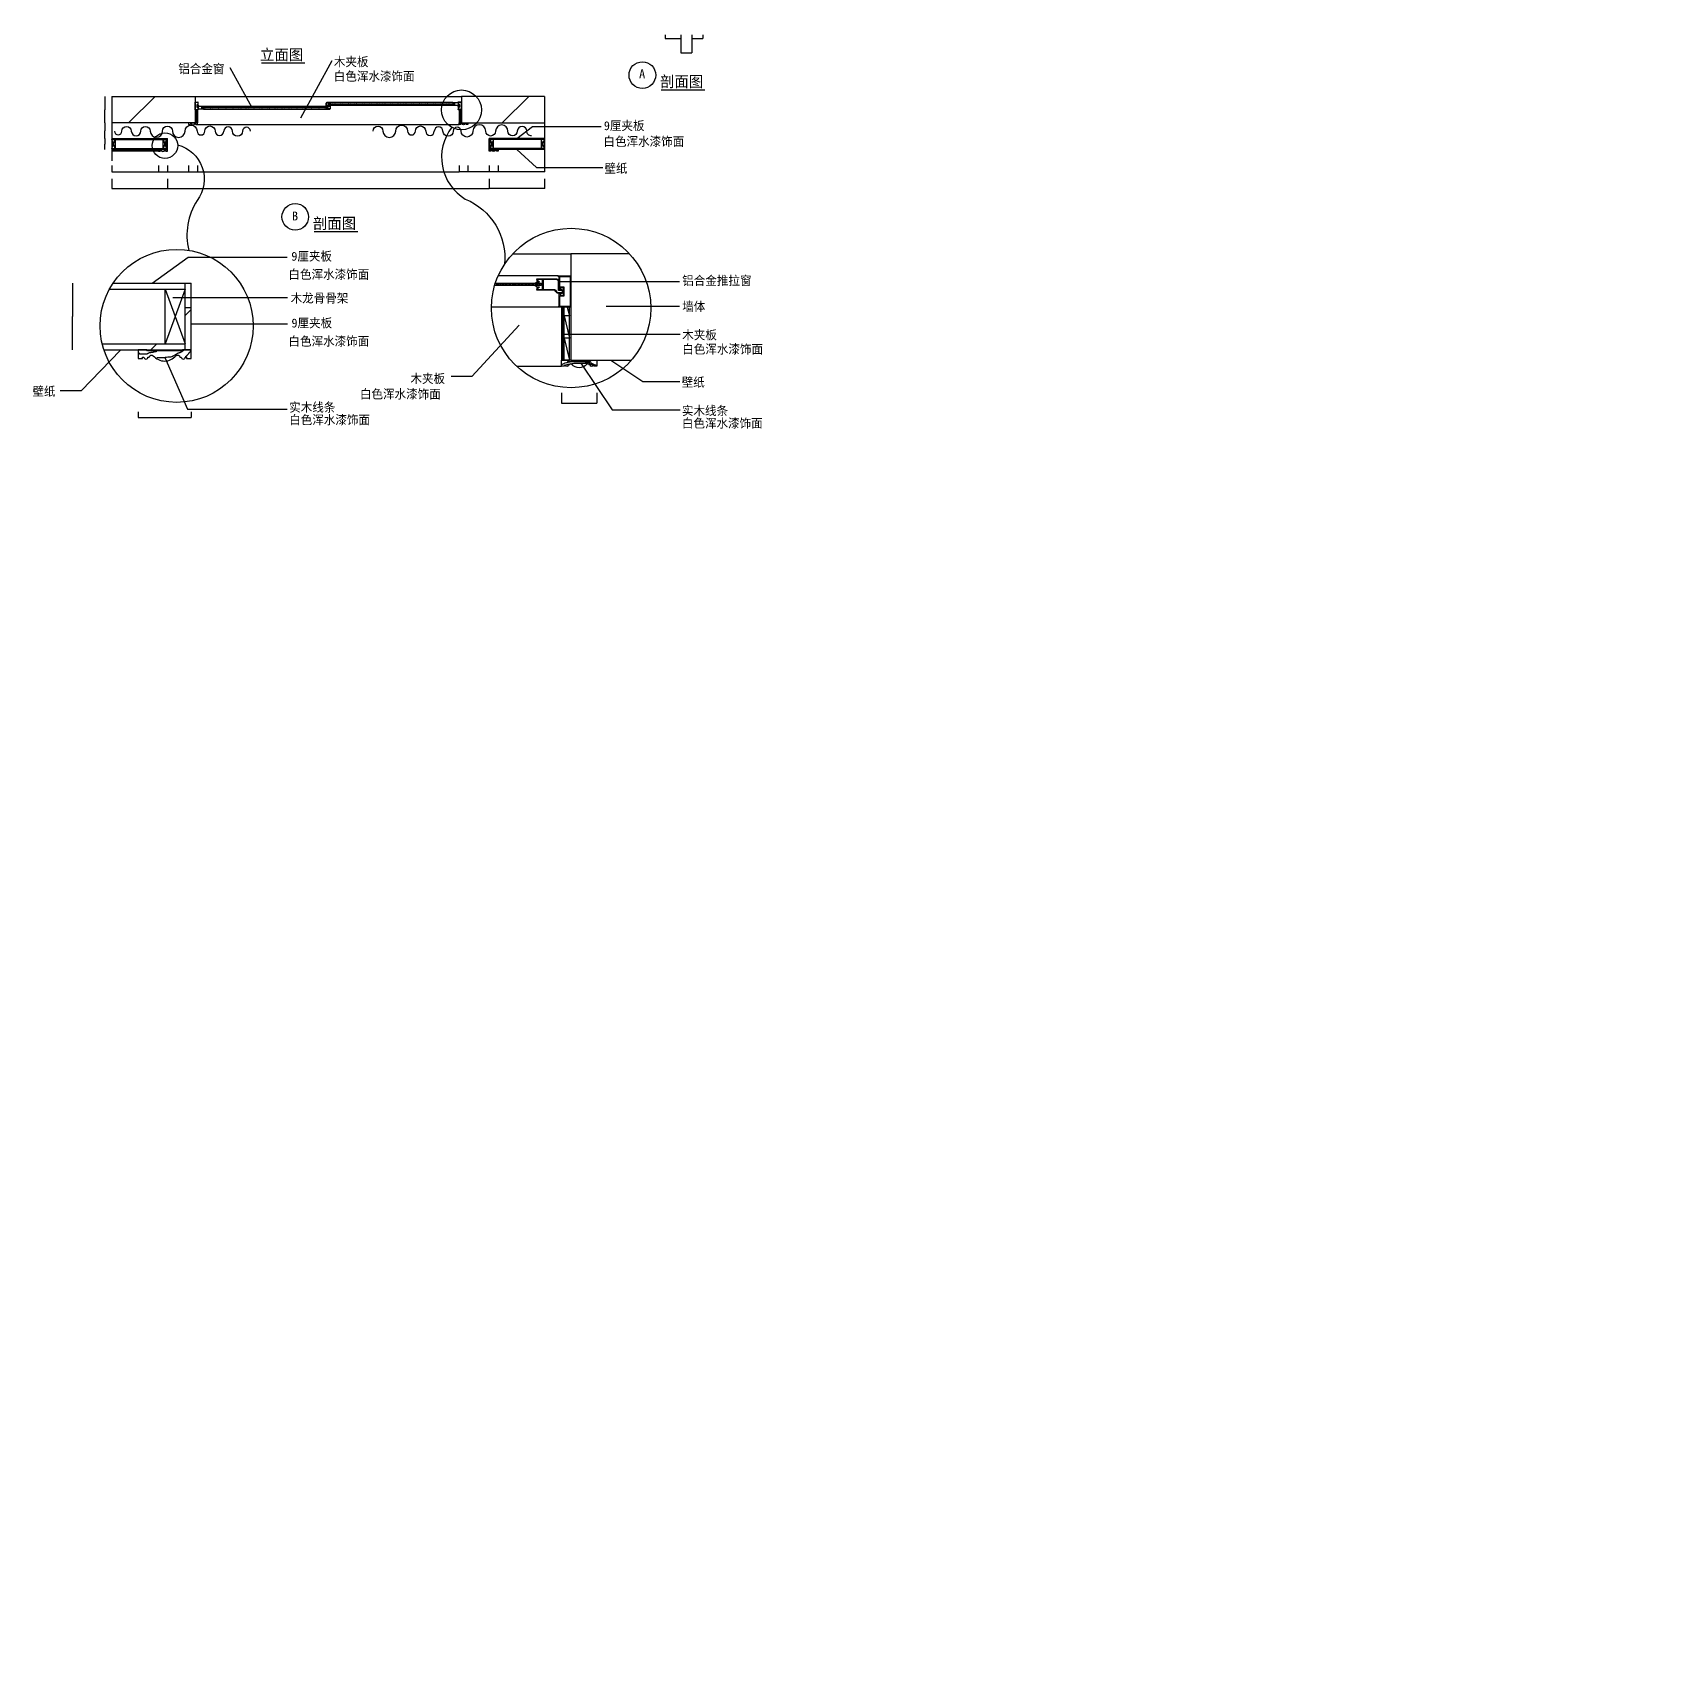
# Model space of a CAD drawing. Header units: metres. Extents: x 207 to 30221155, y -15107616 to 15108635.
# Drawn here: x 207 to 14963, y -10629 to 4129 of the extents above; entities that cross this region are included whole.
import ezdxf

# ---------------------------------------------------------------- set-up
doc = ezdxf.new("R2010")
doc.units = ezdxf.units.M
for name, color, linetype in [('2', 2, 'Continuous'), ('3', 3, 'Continuous'), ('4', 4, 'Continuous'), ('7', 7, 'Continuous'), ('BH', 3, 'Continuous'), ('DIM', 3, 'Continuous'), ('TEXT', 3, 'Continuous')]:
    doc.layers.add(name, color=color, linetype=linetype)
doc.dimstyles.get("Standard").update_dxf_attribs({"dimtxt": 2.5, "dimasz": 2.5, "dimexe": 1.25, "dimexo": 0.625, "dimtad": 1, "dimcen": 2.5, "dimazin": 3, "dimtfac": 1, "dimtmove": 0, "dimatfit": 3})

# ---------------------------------------------------------------- blocks, each defined once
blk = doc.blocks.new('BH2')
at = {"layer": 'BH'}
blk.add_lwpolyline([(0, 32), (5, 28), (0, 24), (5, 20), (0, 16), (5, 12), (0, 8), (5, 4), (0, 0)], dxfattribs=at)
blk = doc.blocks.new('BH1')
at = {"layer": 'BH'}
for p, q in [((3, 0), (3, 100)), ((15, 0), (15, 100))]:
    blk.add_line(p, q, dxfattribs=at)
blk.add_lwpolyline([(15, 100), (3, 50), (15, 50), (3, 0), (15, 0)], dxfattribs=at)
blk = doc.blocks.new('*D3')
for p, q in [((1690.64, 2931.26), (1690.64, 2875.16)), ((1690.89, 2875.16), (2867.64, 2875.16)), ((2871.64, 2875.16), (4048.39, 2875.16)), ((4048.64, 2931.26), (4048.64, 2875.16))]:
    blk.add_line(p, q)
at = {"layer": 'Defpoints'}
for p in [(1690.64, 2931.26), (1690.64, 2875.16), (4048.64, 2931.26)]:
    blk.add_point(p, dxfattribs=at)
at = {"layer": 'DIM', "insert": (2869.64, 2875.16), "char_height": 1, "attachment_point": 5}
blk.add_mtext('2358', dxfattribs=at)
blk = doc.blocks.new('*D4')
for p, q in [((1419.64, 2813.41), (1419.64, 2724.17)), ((4319.64, 2811.66), (4319.64, 2724.17)), ((1419.89, 2724.17), (2867.64, 2724.17)), ((2871.64, 2724.17), (4319.39, 2724.17))]:
    blk.add_line(p, q)
at = {"layer": 'Defpoints'}
for p in [(1419.64, 2813.41), (4319.64, 2811.66), (1419.64, 2724.17)]:
    blk.add_point(p, dxfattribs=at)
at = {"layer": 'DIM', "insert": (2869.64, 2724.17), "char_height": 1, "attachment_point": 5}
blk.add_mtext('2900', dxfattribs=at)
blk = doc.blocks.new('*D8')
for p, q in [((1419.64, 2931.26), (1419.64, 2875.16)), ((1419.89, 2875.16), (1513.64, 2875.16)), ((1516.64, 2875.16), (1610.39, 2875.16)), ((1610.64, 2931.26), (1610.64, 2875.16))]:
    blk.add_line(p, q)
at = {"layer": 'Defpoints'}
for p in [(1419.64, 2931.26), (1419.64, 2875.16), (1610.64, 2931.26)]:
    blk.add_point(p, dxfattribs=at)
at = {"layer": 'DIM', "insert": (1515.14, 2875.16), "char_height": 1, "attachment_point": 5}
blk.add_mtext('191', dxfattribs=at)
blk = doc.blocks.new('*D9')
for p, q in [((1155.04, 711.86), (1155.04, 661.33)), ((1155.29, 661.33), (1394.04, 661.33)), ((1396.04, 661.33), (1634.79, 661.33)), ((1635.04, 711.86), (1635.04, 661.33))]:
    blk.add_line(p, q)
at = {"layer": 'Defpoints'}
for p in [(1155.04, 711.86), (1155.04, 661.33), (1635.04, 711.86)]:
    blk.add_point(p, dxfattribs=at)
at = {"layer": 'DIM', "insert": (1395.04, 661.33), "char_height": 1, "attachment_point": 5}
blk.add_mtext('80', dxfattribs=at)
blk = doc.blocks.new('*D10')
for p, q in [((856.42, 3315.44), (856.42, 3245.44)), ((856.17, 3245.44), (855.92, 3245.44)), ((856.42, 3175.44), (856.42, 3245.44)), ((856.42, 3245.44), (856.42, 3245.44)), ((856.67, 3245.44), (856.92, 3245.44))]:
    blk.add_line(p, q)
at = {"layer": 'Defpoints'}
for p in [(856.42, 3315.44), (856.42, 3245.44), (856.42, 3175.44)]:
    blk.add_point(p, dxfattribs=at)
at = {"layer": 'DIM', "insert": (856.42, 3246.565), "char_height": 1, "attachment_point": 5}
blk.add_mtext('140', dxfattribs=at)
blk = doc.blocks.new('*D11')
for p, q in [((856.17, 3125.44), (855.92, 3125.44)), ((856.42, 3175.44), (856.42, 3125.44)), ((856.42, 3075.44), (856.42, 3125.44)), ((856.42, 3125.44), (856.42, 3125.44)), ((856.67, 3125.44), (856.92, 3125.44))]:
    blk.add_line(p, q)
at = {"layer": 'Defpoints'}
for p in [(856.42, 3175.44), (856.42, 3125.44), (856.42, 3075.44)]:
    blk.add_point(p, dxfattribs=at)
at = {"layer": 'DIM', "insert": (856.42, 3126.565), "char_height": 1, "attachment_point": 5}
blk.add_mtext('100', dxfattribs=at)
blk = doc.blocks.new('*D12')
for p, q in [((856.42, 3555.44), (856.42, 3435.44)), ((856.17, 3435.44), (855.92, 3435.44)), ((856.42, 3315.44), (856.42, 3435.44)), ((856.42, 3435.44), (856.42, 3435.44)), ((856.67, 3435.44), (856.92, 3435.44))]:
    blk.add_line(p, q)
at = {"layer": 'Defpoints'}
for p in [(856.42, 3555.44), (856.42, 3435.44), (856.42, 3315.44)]:
    blk.add_point(p, dxfattribs=at)
at = {"layer": 'DIM', "insert": (856.42, 3436.565), "char_height": 1, "attachment_point": 5}
blk.add_mtext('240', dxfattribs=at)
blk = doc.blocks.new('*D13')
for p, q in [((565.69, 1872.08), (565.69, 1572.08)), ((565.44, 1572.08), (565.19, 1572.08)), ((565.69, 1272.08), (565.69, 1572.08)), ((565.69, 1572.08), (565.69, 1572.08)), ((565.94, 1572.08), (566.19, 1572.08))]:
    blk.add_line(p, q)
at = {"layer": 'Defpoints'}
for p in [(565.69, 1872.08), (565.69, 1572.08), (565.69, 1272.08)]:
    blk.add_point(p, dxfattribs=at)
at = {"layer": 'DIM', "insert": (565.69, 1573.205), "char_height": 1, "attachment_point": 5}
blk.add_mtext('100', dxfattribs=at)
blk = doc.blocks.new('*D14')
for p, q in [((919.64, 2813.41), (919.64, 2724.17)), ((1419.64, 2813.41), (1419.64, 2724.17)), ((919.89, 2724.17), (1168.14, 2724.17)), ((1171.14, 2724.17), (1419.39, 2724.17))]:
    blk.add_line(p, q)
at = {"layer": 'Defpoints'}
for p in [(919.64, 2813.41), (1419.64, 2813.41), (919.64, 2724.17)]:
    blk.add_point(p, dxfattribs=at)
at = {"layer": 'DIM', "insert": (1169.64, 2724.17), "char_height": 1, "attachment_point": 5}
blk.add_mtext('500', dxfattribs=at)
blk = doc.blocks.new('*D15')
for p, q in [((919.64, 2931.26), (919.64, 2875.16)), ((919.89, 2875.16), (1128.14, 2875.16)), ((1131.14, 2875.16), (1339.39, 2875.16)), ((1339.64, 2931.26), (1339.64, 2875.16))]:
    blk.add_line(p, q)
at = {"layer": 'Defpoints'}
for p in [(919.64, 2931.26), (919.64, 2875.16), (1339.64, 2931.26)]:
    blk.add_point(p, dxfattribs=at)
at = {"layer": 'DIM', "insert": (1129.64, 2875.16), "char_height": 1, "attachment_point": 5}
blk.add_mtext('420', dxfattribs=at)
blk = doc.blocks.new('*D16')
for p, q in [((1339.64, 2931.26), (1339.64, 2875.16)), ((1339.89, 2875.16), (1378.64, 2875.16)), ((1380.64, 2875.16), (1419.39, 2875.16)), ((1419.64, 2931.26), (1419.64, 2875.16))]:
    blk.add_line(p, q)
at = {"layer": 'Defpoints'}
for p in [(1339.64, 2931.26), (1339.64, 2875.16), (1419.64, 2931.26)]:
    blk.add_point(p, dxfattribs=at)
at = {"layer": 'DIM', "insert": (1379.64, 2875.16), "char_height": 1, "attachment_point": 5}
blk.add_mtext('80', dxfattribs=at)
blk = doc.blocks.new('*D22')
for p, q in [((1610.64, 2931.26), (1610.64, 2875.16)), ((1610.89, 2875.16), (1649.64, 2875.16)), ((1651.64, 2875.16), (1690.39, 2875.16)), ((1690.64, 2931.26), (1690.64, 2875.16))]:
    blk.add_line(p, q)
at = {"layer": 'Defpoints'}
for p in [(1610.64, 2931.26), (1610.64, 2875.16), (1690.64, 2931.26)]:
    blk.add_point(p, dxfattribs=at)
at = {"layer": 'DIM', "insert": (1650.64, 2875.16), "char_height": 1, "attachment_point": 5}
blk.add_mtext('80', dxfattribs=at)
blk = doc.blocks.new('*D23')
for p, q in [((5905.65, 4110.97), (5905.65, 4076.27)), ((5905.9, 4076.27), (5974.15, 4076.27)), ((5977.15, 4076.27), (6045.4, 4076.27)), ((6045.65, 4110.97), (6045.65, 4076.27))]:
    blk.add_line(p, q)
at = {"layer": 'Defpoints'}
for p in [(5905.65, 4110.97), (5905.65, 4076.27), (6045.65, 4110.97)]:
    blk.add_point(p, dxfattribs=at)
at = {"layer": 'DIM', "insert": (5975.65, 4076.27), "char_height": 1, "attachment_point": 5}
blk.add_mtext('140', dxfattribs=at)
blk = doc.blocks.new('*D24')
for p, q in [((4319.64, 2813.41), (4319.64, 2724.17)), ((4819.64, 2813.41), (4819.64, 2724.17)), ((4568.14, 2724.17), (4319.39, 2724.17)), ((4819.89, 2724.17), (4571.14, 2724.17))]:
    blk.add_line(p, q)
at = {"layer": 'Defpoints'}
for p in [(4319.64, 2813.41), (4819.64, 2813.41), (4819.64, 2724.17)]:
    blk.add_point(p, dxfattribs=at)
at = {"layer": 'DIM', "insert": (4569.64, 2724.17), "char_height": 1, "attachment_point": 5}
blk.add_mtext('500', dxfattribs=at)
blk = doc.blocks.new('*D25')
for p, q in [((4608.14, 2875.16), (4399.39, 2875.16)), ((4399.64, 2931.26), (4399.64, 2875.16)), ((4819.89, 2875.16), (4611.14, 2875.16)), ((4819.64, 2931.26), (4819.64, 2875.16))]:
    blk.add_line(p, q)
at = {"layer": 'Defpoints'}
for p in [(4399.64, 2931.26), (4819.64, 2931.26), (4819.64, 2875.16)]:
    blk.add_point(p, dxfattribs=at)
at = {"layer": 'DIM', "insert": (4609.64, 2875.16), "char_height": 1, "attachment_point": 5}
blk.add_mtext('420', dxfattribs=at)
blk = doc.blocks.new('*D26')
for p, q in [((4087.64, 2875.16), (4048.39, 2875.16)), ((4048.64, 2931.26), (4048.64, 2875.16)), ((4128.89, 2875.16), (4089.64, 2875.16)), ((4128.64, 2931.26), (4128.64, 2875.16))]:
    blk.add_line(p, q)
at = {"layer": 'Defpoints'}
for p in [(4048.64, 2931.26), (4128.64, 2931.26), (4128.64, 2875.16)]:
    blk.add_point(p, dxfattribs=at)
at = {"layer": 'DIM', "insert": (4088.64, 2875.16), "char_height": 1, "attachment_point": 5}
blk.add_mtext('80', dxfattribs=at)
blk = doc.blocks.new('*D27')
for p, q in [((4222.64, 2875.16), (4128.39, 2875.16)), ((4128.64, 2931.26), (4128.64, 2875.16)), ((4319.89, 2875.16), (4225.64, 2875.16)), ((4319.64, 2931.26), (4319.64, 2875.16))]:
    blk.add_line(p, q)
at = {"layer": 'Defpoints'}
for p in [(4128.64, 2931.26), (4319.64, 2931.26), (4319.64, 2875.16)]:
    blk.add_point(p, dxfattribs=at)
at = {"layer": 'DIM', "insert": (4224.14, 2875.16), "char_height": 1, "attachment_point": 5}
blk.add_mtext('191', dxfattribs=at)
blk = doc.blocks.new('*D28')
for p, q in [((4358.64, 2875.16), (4319.39, 2875.16)), ((4319.64, 2931.26), (4319.64, 2875.16)), ((4399.89, 2875.16), (4360.64, 2875.16)), ((4399.64, 2931.26), (4399.64, 2875.16))]:
    blk.add_line(p, q)
at = {"layer": 'Defpoints'}
for p in [(4319.64, 2931.26), (4399.64, 2931.26), (4399.64, 2875.16)]:
    blk.add_point(p, dxfattribs=at)
at = {"layer": 'DIM', "insert": (4359.64, 2875.16), "char_height": 1, "attachment_point": 5}
blk.add_mtext('80', dxfattribs=at)
blk = doc.blocks.new('*D31')
for p, q in [((4970.77, 884.23), (4970.77, 791.5)), ((4971.02, 791.5), (5129.77, 791.5)), ((5131.77, 791.5), (5290.52, 791.5)), ((5290.77, 884.23), (5290.77, 791.5))]:
    blk.add_line(p, q)
at = {"layer": 'Defpoints'}
for p in [(4970.77, 884.23), (4970.77, 791.5), (5290.77, 884.23)]:
    blk.add_point(p, dxfattribs=at)
at = {"layer": 'DIM', "insert": (5130.77, 791.5), "char_height": 1, "attachment_point": 5}
blk.add_mtext('80', dxfattribs=at)
blk = doc.blocks.new('*D37')
for p, q in [((6145.65, 4110.97), (6145.65, 4076.27)), ((6145.9, 4076.27), (6194.15, 4076.27)), ((6197.15, 4076.27), (6245.4, 4076.27)), ((6245.65, 4110.97), (6245.65, 4076.27))]:
    blk.add_line(p, q)
at = {"layer": 'Defpoints'}
for p in [(6145.65, 4110.97), (6145.65, 4076.27), (6245.65, 4110.97)]:
    blk.add_point(p, dxfattribs=at)
at = {"layer": 'DIM', "insert": (6195.65, 4076.27), "char_height": 1, "attachment_point": 5}
blk.add_mtext('100', dxfattribs=at)
blk = doc.blocks.new('*D38')
for p, q in [((6045.65, 4110.97), (6045.65, 3948.47)), ((6145.65, 4110.97), (6145.65, 3948.47)), ((6045.9, 3948.47), (6094.15, 3948.47)), ((6097.15, 3948.47), (6145.4, 3948.47))]:
    blk.add_line(p, q)
at = {"layer": 'Defpoints'}
for p in [(6045.65, 4110.97), (6145.65, 4110.97), (6045.65, 3948.47)]:
    blk.add_point(p, dxfattribs=at)
at = {"layer": 'DIM', "insert": (6095.65, 3948.47), "char_height": 1, "attachment_point": 5}
blk.add_mtext('100', dxfattribs=at)

msp = doc.modelspace()

# ---------------------------------------------------------------- hatches: boundary and pattern name
at = {"layer": 'BH'}
h = msp.add_hatch(dxfattribs=at)
h.set_pattern_fill('DOLMIT', scale=65)
h.paths.add_polyline_path([(832.48, 1326.08, 0.02), (847.8, 1272.08), (1581.04, 1272.08), (1581.04, 1326.08)])
h.paths.add_polyline_path([(930.96, 1872.08, 0.02), (898.1, 1818.08), (1581.04, 1818.08), (1581.04, 1872.08)])
h = msp.add_hatch(dxfattribs=at)
h.set_pattern_fill('DOLMIT', scale=65)
h.paths.add_polyline_path([(1581.04, 1272.08), (1635.04, 1272.08), (1635.04, 1872.08), (1581.04, 1872.08)])
at = {"layer": 'DIM'}
h = msp.add_hatch(dxfattribs=at)
h.set_pattern_fill('ANSI31', scale=250)
h.paths.add_polyline_path([(1669.64, 3315.44), (1669.64, 3555.44), (919.64, 3555.44), (919.64, 3315.44)])
h = msp.add_hatch(dxfattribs=at)
h.set_pattern_fill('ANSI31', scale=250)
h.paths.add_polyline_path([(4819.64, 3315.44), (4819.64, 3555.44), (4069.64, 3555.44), (4069.64, 3315.44)])
h = msp.add_hatch(dxfattribs=at)
h.set_pattern_fill('ANSI31', scale=500)
h.paths.add_polyline_path([(5054.77, 1176.46), (5599.75, 1176.46, 0.18), (5776.06, 1647.81, 0.19), (5584.22, 2136.46), (5054.77, 2136.46)])

# ---------------------------------------------------------------- linework, layer by layer
at = {"layer": '2'}
for p, q in [((919.64, 3555.44), (1669.64, 3555.44)), ((919.64, 3555.44), (919.64, 2975.44)), ((1669.64, 3555.44), (1669.64, 3315.44)), ((4819.64, 3555.44), (4069.64, 3555.44)), ((4069.64, 3555.44), (4069.64, 3315.44)), ((4819.64, 3555.44), (4819.64, 2875.44)), ((1669.64, 3315.44), (919.64, 3315.44)), ((4069.64, 3315.44), (4819.64, 3315.44)), ((5584.22, 2136.46), (5054.77, 2136.46)), ((5054.77, 2136.46), (5054.77, 1176.46)), ((5054.77, 1176.46), (5599.75, 1176.46))]:
    msp.add_line(p, q, dxfattribs=at)
at = {"layer": '3'}
for p, q in [((1744.96, 3458.55), (1749.96, 3455.78)), ((1749.96, 3450.78), (1744.96, 3447.55)), ((2850.26, 3458.55), (2845.26, 3455.78)), ((2845.26, 3450.78), (2850.26, 3447.55)), ((2888.14, 3491.88), (2893.14, 3489.11)), ((2893.14, 3484.11), (2888.14, 3480.88)), ((3994.33, 3491.88), (3989.33, 3489.11)), ((3989.33, 3484.11), (3994.33, 3480.88)), ((919.64, 3084.44), (949.64, 3166.44)), ((949.64, 3084.44), (919.64, 3166.44)), ((1380.64, 3166.44), (1410.64, 3084.44)), ((1410.64, 3166.44), (1380.64, 3084.44)), ((4328.64, 3166.44), (4358.64, 3084.44)), ((4358.64, 3166.44), (4328.64, 3084.44)), ((4819.64, 3084.44), (4789.64, 3166.44)), ((4789.64, 3084.44), (4819.64, 3166.44)), ((1401.04, 1818.08), (1581.04, 1326.08)), ((1581.04, 1818.08), (1401.04, 1326.08)), ((4753.49, 1882.2), (4733.49, 1871.14)), ((4733.49, 1851.14), (4753.49, 1838.2))]:
    msp.add_line(p, q, dxfattribs=at)
for points in [[(1694.24, 3458.99), (1694.24, 3435.39), (1671.04, 3435.39), (1671.04, 3502.59), (1694.24, 3502.59), (1694.24, 3478.99), (1684.24, 3478.99), (1684.24, 3458.99)], [(4002.8, 3489.11), (4002.8, 3484.11), (2879.67, 3484.11), (2879.67, 3489.11)], [(4045.04, 3480.44), (4045.04, 3504.04), (4068.24, 3504.04), (4068.24, 3436.84), (4045.04, 3436.84), (4045.04, 3460.44), (4055.04, 3460.44), (4055.04, 3480.44)], [(4956.37, 1836.46), (4956.37, 1930.86), (5049.17, 1930.86), (5049.17, 1662.06), (4956.37, 1662.06), (4956.37, 1756.46), (4996.37, 1756.46), (4996.37, 1836.46)]]:
    msp.add_lwpolyline(points, close=True, dxfattribs=at)
for points in [[(1688.36, 3471.15), (1688.36, 3466.95), (1697.36, 3466.95), (1697.36, 3446.35, 0.41), (1701.76, 3441.95), (1731.56, 3441.95), (1731.56, 3464.15), (1707.88, 3464.15, -0.27), (1702.63, 3467.25), (1701.79, 3468.77, 0.27), (1697.76, 3471.15)], [(2851.54, 3471.58), (2851.54, 3493.08, -0.41), (2855.94, 3497.48), (2874.74, 3497.48), (2874.74, 3475.28), (2863.54, 3475.28), (2863.54, 3471.58)], [(2886.86, 3467.85), (2886.86, 3446.35, -0.41), (2882.46, 3441.95), (2863.66, 3441.95), (2863.66, 3464.15), (2874.86, 3464.15), (2874.86, 3467.85)], [(4050.93, 3468.28), (4050.93, 3472.48), (4041.93, 3472.48), (4041.93, 3493.08, 0.41), (4037.53, 3497.48), (4007.73, 3497.48), (4007.73, 3475.28), (4031.41, 3475.28, -0.27), (4036.66, 3472.18), (4037.5, 3470.66, 0.27), (4041.53, 3468.28)], [(4979.89, 1787.8), (4979.89, 1804.6), (4943.89, 1804.6), (4943.89, 1887, 0.41), (4926.29, 1904.6), (4807.09, 1904.6), (4807.09, 1815.8), (4901.82, 1815.8, -0.27), (4922.83, 1803.41), (4926.2, 1797.3, 0.27), (4942.31, 1787.8)]]:
    msp.add_lwpolyline(points, format="xyb", close=True, dxfattribs=at)
for points in [[(2591.64, 3450.78), (1736.49, 3450.78), (1736.49, 3455.78), (2591.64, 3455.78)], [(2591.64, 3455.78), (2858.73, 3455.78), (2858.73, 3450.78), (2591.64, 3450.78)]]:
    msp.add_lwpolyline(points, dxfattribs=at)
for points in [[(943.1, 3242.37, 1), (1009.73, 3242.37, -1), (1094.86, 3242.37, 1), (1179.99, 3242.37, -1), (1265.13, 3242.37, 1), (1376.17, 3242.37, -1), (1465, 3242.37, 1), (1579.75, 3242.37, -1), (1687.09, 3242.37, 1), (1757.41, 3242.37, -1), (1849.95, 3242.37, 1), (1927.68, 3242.37, 1)], [(2168.27, 3242.37, 1), (2097.95, 3242.37, -1), (2005.41, 3242.37, 1), (1927.68, 3242.37)], [(3273.9, 3242.37, -1), (3362.74, 3242.37, 1), (3477.48, 3242.37, -1), (3584.82, 3242.37, 1), (3655.15, 3242.37, -1), (3747.68, 3242.37, 1), (3825.41, 3242.37)], [(4702.43, 3199.84, -0.43), (4658.23, 3242.37, 1), (4573.1, 3242.37, -1), (4487.97, 3242.37, 1), (4376.92, 3242.37, -1), (4288.09, 3242.37, 1), (4173.35, 3242.37, -1), (4066.01, 3242.37, 1), (3995.68, 3242.37, -1), (3903.14, 3242.37, 1), (3825.41, 3242.37)]]:
    msp.add_lwpolyline(points, format="xyb", dxfattribs=at)
at = {"layer": '4'}
for p, q in [((1669.64, 3555.44), (4069.64, 3555.44)), ((1690.64, 3433.99), (1690.64, 3315.44)), ((4048.64, 3435.44), (4048.64, 3315.44)), ((1690.64, 3302.27), (4048.64, 3302.27)), ((919.64, 3175.44), (1419.64, 3175.44)), ((1419.64, 3075.44), (1419.64, 3175.44)), ((4819.64, 3175.44), (4319.64, 3175.44)), ((4319.64, 3075.44), (4319.64, 3175.44)), ((919.64, 3075.44), (1419.64, 3075.44)), ((4819.64, 3075.44), (4319.64, 3075.44)), ((4531.43, 2136.46), (5054.77, 2136.46)), ((930.96, 1872.08), (1635.04, 1872.08)), ((1635.04, 1272.08), (1635.04, 1872.08)), ((4970.77, 1656.46), (4970.77, 1176.46)), ((847.8, 1272.08), (1635.04, 1272.08)), ((4566.66, 1123.78), (4970.77, 1123.78))]:
    msp.add_line(p, q, dxfattribs=at)
for points in [[(1683.64, 3302.27), (1690.64, 3302.27), (1690.64, 3315.44), (1677.4, 3315.44), (1676.32, 3313.8), (1624.97, 3313.8), (1623.89, 3315.44), (1610.64, 3315.44), (1610.64, 3302.27), (1617.64, 3302.27), (1617.64, 3304.38), (1619.64, 3304.38, 0.98), (1625.64, 3304.38), (1627.64, 3304.38, -0.58), (1633.64, 3306.43, 0.47), (1667.64, 3306.43, -0.58), (1673.64, 3304.38), (1675.65, 3304.38, 0.98), (1681.64, 3304.38), (1683.64, 3304.38)], [(4055.64, 3302.27), (4048.64, 3302.27), (4048.64, 3315.44), (4061.89, 3315.44), (4062.97, 3313.8), (4114.32, 3313.8), (4115.4, 3315.44), (4128.64, 3315.44), (4128.64, 3302.27), (4121.64, 3302.27), (4121.64, 3304.38), (4119.64, 3304.38, -0.98), (4113.65, 3304.38), (4111.64, 3304.38, 0.58), (4105.64, 3306.43, -0.47), (4071.64, 3306.43, 0.58), (4065.64, 3304.38), (4063.64, 3304.38, -0.98), (4057.64, 3304.38), (4055.64, 3304.38)], [(1412.64, 3062.27), (1419.64, 3062.27), (1419.64, 3075.44), (1406.4, 3075.44), (1405.32, 3073.8), (1353.97, 3073.8), (1352.89, 3075.44), (1339.64, 3075.44), (1339.64, 3062.27), (1346.64, 3062.27), (1346.64, 3064.38), (1348.64, 3064.38, 0.98), (1354.64, 3064.38), (1356.64, 3064.38, -0.58), (1362.64, 3066.43, 0.47), (1396.64, 3066.43, -0.58), (1402.64, 3064.38), (1404.65, 3064.38, 0.98), (1410.64, 3064.38), (1412.64, 3064.38)], [(4326.64, 3062.27), (4319.64, 3062.27), (4319.64, 3075.44), (4332.89, 3075.44), (4333.97, 3073.8), (4385.32, 3073.8), (4386.4, 3075.44), (4399.64, 3075.44), (4399.64, 3062.27), (4392.64, 3062.27), (4392.64, 3064.38), (4390.64, 3064.38, -0.98), (4384.65, 3064.38), (4382.64, 3064.38, 0.58), (4376.64, 3066.43, -0.47), (4342.64, 3066.43, 0.58), (4336.64, 3064.38), (4334.64, 3064.38, -0.98), (4328.64, 3064.38), (4326.64, 3064.38)], [(1593.04, 1193.07), (1635.04, 1193.07), (1635.04, 1272.08), (1555.58, 1272.08), (1549.07, 1262.2), (1241, 1262.2), (1234.49, 1272.08), (1155.04, 1272.08), (1155.04, 1193.07), (1197.04, 1193.07), (1197.04, 1205.7), (1209.04, 1205.7, 0.98), (1245.02, 1205.7), (1257.04, 1205.7, -0.58), (1293.04, 1218.01, 0.47), (1497.04, 1218.01, -0.58), (1533.04, 1205.7), (1545.05, 1205.7, 0.98), (1581.04, 1205.7), (1593.04, 1205.7)], [(4998.77, 1123.78), (4970.77, 1123.78), (4970.77, 1176.46), (5023.74, 1176.46), (5028.07, 1169.87), (5233.46, 1169.87), (5237.8, 1176.46), (5290.77, 1176.46), (5290.77, 1123.78), (5262.77, 1123.78), (5262.77, 1132.2), (5254.77, 1132.2, -0.98), (5230.77, 1132.2), (5222.77, 1132.2, 0.58), (5198.77, 1140.41, -0.47), (5062.77, 1140.41, 0.58), (5038.77, 1132.2), (5030.76, 1132.2, -0.98), (5006.77, 1132.2), (4998.77, 1132.2)]]:
    msp.add_lwpolyline(points, format="xyb", close=True, dxfattribs=at)
at = {"layer": '7'}
for p, q in [((1687.64, 3433.99), (1687.64, 3315.44)), ((1745.96, 3465.55), (2849.26, 3465.55)), ((1745.96, 3440.55), (2849.26, 3440.55)), ((3993.33, 3498.88), (2889.14, 3498.88)), ((3993.33, 3473.88), (2889.14, 3473.88)), ((4051.64, 3435.44), (4051.64, 3315.44)), ((919.64, 3166.44), (1410.64, 3166.44)), ((949.64, 3166.44), (949.64, 3084.44)), ((1380.64, 3084.44), (1380.64, 3166.44)), ((1410.64, 3075.44), (1410.64, 3175.44)), ((4328.64, 3075.44), (4328.64, 3175.44)), ((4819.64, 3166.44), (4328.64, 3166.44)), ((4358.64, 3084.44), (4358.64, 3166.44)), ((4789.64, 3166.44), (4789.64, 3084.44)), ((919.64, 3084.44), (1410.64, 3084.44)), ((1339.64, 3062.27), (919.64, 3062.27)), ((4819.64, 3084.44), (4328.64, 3084.44)), ((4942.77, 1936.46), (4400.14, 1936.46)), ((898.1, 1818.08), (1581.04, 1818.08)), ((1401.04, 1326.08), (1401.04, 1818.08)), ((1581.04, 1272.08), (1581.04, 1872.08)), ((4942.77, 1656.46), (4339.64, 1656.46)), ((4982.77, 1656.46), (4982.77, 1176.46)), ((832.48, 1326.08), (1581.04, 1326.08))]:
    msp.add_line(p, q, dxfattribs=at)
for points in [[(1685.64, 3460.39), (1692.84, 3460.39), (1692.84, 3463.49), (1691.54, 3463.49), (1691.54, 3464.89), (1694.24, 3464.89), (1694.24, 3463.49), (1695.64, 3463.49), (1695.64, 3435.39), (1697.64, 3435.39), (1697.64, 3433.99), (1669.64, 3433.99), (1669.64, 3503.99), (1697.64, 3503.99), (1697.64, 3502.59), (1695.64, 3502.59), (1695.64, 3474.49), (1694.24, 3474.49), (1694.24, 3473.09), (1691.54, 3473.09), (1691.54, 3474.49), (1692.84, 3474.49), (1692.84, 3477.59), (1685.64, 3477.59), (1685.64, 3474.49), (1686.94, 3474.49), (1686.94, 3473.09), (1685.64, 3473.09), (1685.64, 3464.89), (1686.94, 3464.89), (1686.94, 3463.49), (1685.64, 3463.49)], [(4053.64, 3479.04), (4046.44, 3479.04), (4046.44, 3475.94), (4047.74, 3475.94), (4047.74, 3474.54), (4045.04, 3474.54), (4045.04, 3475.94), (4043.64, 3475.94), (4043.64, 3504.04), (4041.64, 3504.04), (4041.64, 3505.44), (4069.64, 3505.44), (4069.64, 3435.44), (4041.64, 3435.44), (4041.64, 3436.84), (4043.64, 3436.84), (4043.64, 3464.94), (4045.04, 3464.94), (4045.04, 3466.34), (4047.74, 3466.34), (4047.74, 3464.94), (4046.44, 3464.94), (4046.44, 3461.84), (4053.64, 3461.84), (4053.64, 3464.94), (4052.34, 3464.94), (4052.34, 3466.34), (4053.64, 3466.34), (4053.64, 3474.54), (4052.34, 3474.54), (4052.34, 3475.94), (4053.64, 3475.94)], [(4990.77, 1830.86), (4961.97, 1830.86), (4961.97, 1818.46), (4967.17, 1818.46), (4967.17, 1812.86), (4956.37, 1812.86), (4956.37, 1818.46), (4950.77, 1818.46), (4950.77, 1930.86), (4942.77, 1930.86), (4942.77, 1936.46), (5054.77, 1936.46), (5054.77, 1656.46), (4942.77, 1656.46), (4942.77, 1662.06), (4950.77, 1662.06), (4950.77, 1774.46), (4956.37, 1774.46), (4956.37, 1780.06), (4967.17, 1780.06), (4967.17, 1774.46), (4961.97, 1774.46), (4961.97, 1762.06), (4990.77, 1762.06), (4990.77, 1774.46), (4985.57, 1774.46), (4985.57, 1780.06), (4990.77, 1780.06), (4990.77, 1812.86), (4985.57, 1812.86), (4985.57, 1818.46), (4990.77, 1818.46)]]:
    msp.add_lwpolyline(points, close=True, dxfattribs=at)
for points in [[(1740.46, 3446.15), (1740.46, 3447.55), (1744.96, 3447.55), (1744.96, 3441.95), (1745.96, 3441.95), (1745.96, 3440.55), (1701.96, 3440.55, -0.41), (1695.96, 3446.55), (1695.96, 3465.55), (1686.96, 3465.55), (1686.96, 3472.55), (1697.76, 3472.55, -0.27), (1703.01, 3469.45), (1703.86, 3467.92, 0.27), (1707.88, 3465.55), (1745.96, 3465.55), (1745.96, 3464.15), (1744.96, 3464.15), (1744.96, 3458.55), (1740.46, 3458.55), (1740.46, 3459.95), (1743.56, 3459.95), (1743.56, 3464.15), (1732.96, 3464.15), (1732.96, 3441.95), (1743.56, 3441.95), (1743.56, 3446.15)], [(3998.83, 3493.28), (3998.83, 3491.88), (3994.33, 3491.88), (3994.33, 3497.48), (3993.33, 3497.48), (3993.33, 3498.88), (4037.33, 3498.88, -0.41), (4043.33, 3492.88), (4043.33, 3473.88), (4052.33, 3473.88), (4052.33, 3466.88), (4041.53, 3466.88, -0.27), (4036.28, 3469.98), (4035.43, 3471.5, 0.27), (4031.41, 3473.88), (3993.33, 3473.88), (3993.33, 3475.28), (3994.33, 3475.28), (3994.33, 3480.88), (3998.83, 3480.88), (3998.83, 3479.48), (3995.73, 3479.48), (3995.73, 3475.28), (4006.33, 3475.28), (4006.33, 3497.48), (3995.73, 3497.48), (3995.73, 3493.28)], [(4771.49, 1887.8), (4771.49, 1882.2), (4753.49, 1882.2), (4753.49, 1904.6), (4749.49, 1904.6), (4749.49, 1910.2), (4925.49, 1910.2, -0.41), (4949.49, 1886.2), (4949.49, 1810.2), (4985.49, 1810.2), (4985.49, 1782.2), (4942.31, 1782.2, -0.27), (4921.3, 1794.6), (4917.92, 1800.7, 0.27), (4901.82, 1810.2), (4749.49, 1810.2), (4749.49, 1815.8), (4753.49, 1815.8), (4753.49, 1838.2), (4771.49, 1838.2), (4771.49, 1832.6), (4759.09, 1832.6), (4759.09, 1815.8), (4801.49, 1815.8), (4801.49, 1904.6), (4759.09, 1904.6), (4759.09, 1887.8)]]:
    msp.add_lwpolyline(points, format="xyb", close=True, dxfattribs=at)
for points in [[(2876.86, 3470.65), (2874.86, 3470.65), (2876.86, 3470.65), (2876.86, 3472.05), (2865.76, 3472.05), (2865.76, 3470.65), (2873.46, 3470.65), (2873.46, 3465.55), (2849.26, 3465.55), (2849.26, 3464.15), (2850.26, 3464.15), (2850.26, 3458.55), (2854.76, 3458.55), (2854.76, 3459.95), (2851.66, 3459.95), (2851.66, 3464.15), (2862.26, 3464.15), (2862.26, 3441.95), (2851.66, 3441.95), (2851.66, 3446.15), (2854.76, 3446.15), (2854.76, 3447.55), (2850.26, 3447.55), (2850.26, 3441.95), (2849.26, 3441.95), (2849.26, 3440.55), (2882.26, 3440.55, 0.41), (2888.26, 3446.55), (2888.26, 3472.05), (2884.86, 3472.05), (2884.86, 3470.65), (2886.86, 3470.65), (2886.86, 3469.25), (2874.86, 3469.25), (2874.86, 3470.65)], [(2861.54, 3468.78), (2863.54, 3468.78), (2861.54, 3468.78), (2861.54, 3467.38), (2872.64, 3467.38), (2872.64, 3468.78), (2864.94, 3468.78), (2864.94, 3473.88), (2889.14, 3473.88), (2889.14, 3475.28), (2888.14, 3475.28), (2888.14, 3480.88), (2883.64, 3480.88), (2883.64, 3479.48), (2886.74, 3479.48), (2886.74, 3475.28), (2876.14, 3475.28), (2876.14, 3497.48), (2886.74, 3497.48), (2886.74, 3493.28), (2883.64, 3493.28), (2883.64, 3491.88), (2888.14, 3491.88), (2888.14, 3497.48), (2889.14, 3497.48), (2889.14, 3498.88), (2856.14, 3498.88, 0.41), (2850.14, 3492.88), (2850.14, 3467.38), (2853.54, 3467.38), (2853.54, 3468.78), (2851.54, 3468.78), (2851.54, 3470.18), (2863.54, 3470.18), (2863.54, 3468.78)]]:
    msp.add_lwpolyline(points, format="xyb", dxfattribs=at)
msp.add_lwpolyline([(4375.19, 1871.14), (4787.38, 1871.14), (4787.38, 1851.14), (4368.97, 1851.14)], dxfattribs=at)
msp.add_arc((15113030.16, 509.5), 15108125.33, 179.97, 179.97, dxfattribs=at)
at = {"layer": 'BH'}
for p, q in [((1672.64, 3415.44), (1672.64, 3433.99)), ((1684.64, 3415.44), (1684.64, 3433.99)), ((4054.64, 3415.44), (4054.64, 3435.44)), ((4066.64, 3415.44), (4066.64, 3435.44)), ((4994.77, 1576.46), (4994.77, 1656.46)), ((5042.77, 1576.46), (5042.77, 1656.46))]:
    msp.add_line(p, q, dxfattribs=at)
for points in [[(1677.1, 3433.99), (1672.64, 3415.44), (1684.64, 3415.44)], [(2832.35, 3455.78), (2836.35, 3450.78), (2840.35, 3455.78), (2844.35, 3450.78), (2848.35, 3455.78), (2852.35, 3450.78), (2856.35, 3455.78), (2858.73, 3452.81)], [(4061.84, 3435.44), (4066.64, 3415.44), (4054.64, 3415.44)], [(4425.41, 1871.14), (4409.41, 1851.14), (4393.41, 1871.14), (4377.41, 1851.14), (4371.28, 1858.8)], [(4787.38, 1858.67), (4777.41, 1871.14), (4761.41, 1851.14), (4745.41, 1871.14), (4729.41, 1851.14), (4713.41, 1871.14), (4697.41, 1851.14), (4681.41, 1871.14)], [(5023.57, 1656.46), (5042.77, 1576.46), (4994.77, 1576.46)]]:
    msp.add_lwpolyline(points, dxfattribs=at)
at = {"layer": 'DIM'}
for p, q in [((1156.22, 1246.43), (1158.93, 1246.43)), ((1158.93, 1246.43), (1158.93, 1245.52)), ((1158.93, 1245.52), (1159.84, 1245.52)), ((1159.84, 1245.52), (1159.84, 1243.71)), ((1159.84, 1243.71), (1160.75, 1243.71)), ((1160.75, 1243.71), (1160.75, 1242.81)), ((1160.75, 1242.81), (1163.46, 1242.81)), ((1163.46, 1242.81), (1163.46, 1241.9)), ((1163.46, 1241.9), (1166.18, 1241.9)), ((1166.18, 1241.9), (1166.18, 1239.19)), ((1166.18, 1239.19), (1168.9, 1239.19)), ((1168.9, 1239.19), (1168.9, 1234.66)), ((1168.9, 1234.66), (1171.61, 1234.66)), ((1171.61, 1234.66), (1171.61, 1233.76)), ((1171.61, 1233.76), (1227.77, 1233.76)), ((1227.77, 1233.76), (1231.39, 1234.66)), ((1231.39, 1234.66), (1234.11, 1235.57)), ((1234.11, 1235.57), (1237.73, 1236.47)), ((1237.73, 1236.47), (1240.45, 1237.38)), ((1240.45, 1237.38), (1242.26, 1238.28)), ((1242.26, 1238.28), (1244.07, 1239.19)), ((1244.07, 1239.19), (1245.88, 1240.09)), ((1245.88, 1240.09), (1246.79, 1240.09)), ((1246.79, 1241), (1247.7, 1241.9)), ((1246.79, 1240.09), (1246.79, 1241)), ((1247.7, 1241.9), (1248.6, 1241.9)), ((1248.6, 1241.9), (1248.6, 1242.81)), ((1248.6, 1242.81), (1249.51, 1242.81)), ((1249.51, 1242.81), (1251.32, 1243.71)), ((1251.32, 1243.71), (1254.04, 1244.62)), ((1254.04, 1244.62), (1257.66, 1245.52)), ((1257.66, 1245.52), (1261.28, 1246.43)), ((1261.28, 1246.43), (1264, 1246.43)), ((1264, 1246.43), (1266.72, 1247.33)), ((1266.72, 1247.33), (1269.43, 1248.24)), ((1269.43, 1248.24), (1271.24, 1248.24)), ((1271.24, 1248.24), (1274.87, 1249.14)), ((1274.87, 1249.14), (1277.58, 1250.05)), ((1277.58, 1250.05), (1286.64, 1250.95)), ((1286.64, 1250.95), (1290.27, 1250.95)), ((1290.27, 1250.95), (1293.89, 1251.86)), ((1293.89, 1251.86), (1295.7, 1251.86)), ((1295.7, 1251.86), (1298.42, 1253.67)), ((1298.42, 1253.67), (1302.04, 1253.67)), ((1302.04, 1253.67), (1305.66, 1254.57)), ((1305.66, 1254.57), (1308.38, 1254.57)), ((1308.38, 1254.57), (1311.1, 1255.48)), ((1311.1, 1255.48), (1313.81, 1256.38)), ((1313.81, 1256.38), (1315.63, 1257.29)), ((1315.63, 1257.29), (1317.44, 1257.29)), ((1317.44, 1257.29), (1318.34, 1258.2)), ((1318.34, 1258.2), (1319.25, 1258.2)), ((1319.25, 1258.2), (1320.15, 1259.1)), ((1320.15, 1259.1), (1321.97, 1259.1)), ((1321.97, 1259.1), (1322.87, 1260.01)), ((1322.87, 1260.01), (1323.78, 1260.01)), ((1323.78, 1260.01), (1323.78, 1260.91)), ((1323.78, 1260.91), (1325.59, 1260.91)), ((1323.78, 1201.17), (1387.18, 1201.17)), ((1325.59, 1260.91), (1325.59, 1261.82)), ((1387.18, 1201.17), (1396.24, 1202.98)), ((1396.24, 1202.98), (1403.48, 1204.79)), ((1403.48, 1204.79), (1412.54, 1205.69)), ((1412.54, 1205.69), (1425.22, 1206.6)), ((1425.22, 1206.6), (1439.71, 1208.41)), ((1439.71, 1208.41), (1450.58, 1209.32)), ((1450.58, 1209.32), (1459.64, 1210.22)), ((1459.64, 1210.22), (1463.26, 1212.03)), ((1463.26, 1212.03), (1466.88, 1212.94)), ((1466.88, 1212.94), (1469.6, 1213.84)), ((1469.6, 1213.84), (1471.41, 1215.65)), ((1471.41, 1215.65), (1473.22, 1216.56)), ((1473.22, 1216.56), (1474.13, 1217.46)), ((1474.13, 1217.46), (1476.85, 1219.27)), ((1476.85, 1219.27), (1479.56, 1221.08)), ((1479.56, 1221.08), (1482.28, 1222.89)), ((1482.28, 1222.89), (1485, 1223.8)), ((1485, 1223.8), (1488.62, 1225.61)), ((1488.62, 1225.61), (1491.34, 1227.42)), ((1491.34, 1227.42), (1493.15, 1228.32)), ((1493.15, 1228.32), (1494.06, 1228.32)), ((1494.06, 1228.32), (1495.87, 1230.13)), ((1495.87, 1230.13), (1498.58, 1231.04)), ((1498.58, 1231.04), (1501.3, 1231.94)), ((1501.3, 1231.94), (1502.21, 1233.76)), ((1502.21, 1233.76), (1504.02, 1234.66)), ((1504.02, 1234.66), (1505.83, 1235.57)), ((1505.83, 1235.57), (1507.64, 1237.38)), ((1507.64, 1237.38), (1510.36, 1238.28)), ((1510.36, 1238.28), (1512.17, 1240.09)), ((1512.17, 1240.09), (1513.98, 1241)), ((1513.98, 1241), (1514.89, 1241.9)), ((1514.89, 1241.9), (1517.6, 1242.81)), ((1517.6, 1242.81), (1519.42, 1243.71)), ((1519.42, 1243.71), (1522.13, 1244.62)), ((1522.13, 1244.62), (1524.85, 1244.62)), ((1524.85, 1244.62), (1528.47, 1245.52)), ((1528.47, 1245.52), (1530.28, 1246.43)), ((1530.28, 1246.43), (1533, 1247.33)), ((1533, 1247.33), (1534.81, 1248.24)), ((1534.81, 1248.24), (1536.62, 1249.14)), ((1536.62, 1249.14), (1538.44, 1250.05)), ((1538.44, 1250.05), (1541.15, 1250.95)), ((1541.15, 1250.95), (1544.78, 1252.76)), ((1544.78, 1252.76), (1546.59, 1253.67)), ((1546.59, 1253.67), (1550.21, 1255.48)), ((1550.21, 1255.48), (1552.02, 1257.29)), ((1552.02, 1257.29), (1554.74, 1259.1)), ((1554.74, 1259.1), (1557.46, 1260.01)), ((1557.46, 1260.01), (1560.17, 1262.72)), ((1560.17, 1262.72), (1562.89, 1263.63)), ((1562.89, 1263.63), (1564.7, 1265.44)), ((1564.7, 1265.44), (1565.61, 1266.34)), ((1565.61, 1266.34), (1566.51, 1267.25)), ((1566.51, 1267.25), (1567.42, 1268.15)), ((1567.42, 1268.15), (1568.33, 1268.15)), ((1568.33, 1268.15), (1568.33, 1269.06)), ((1568.33, 1269.06), (1569.23, 1269.06)), ((1569.23, 1269.06), (1570.14, 1269.96)), ((1570.14, 1269.96), (1571.04, 1269.96)), ((1571.04, 1269.96), (1571.04, 1270.87)), ((1571.04, 1270.87), (1571.95, 1270.87)), ((1581.01, 1208.41), (1581.91, 1209.32)), ((1581.91, 1209.32), (1584.63, 1210.22)), ((1584.63, 1210.22), (1587.35, 1212.94)), ((1587.35, 1212.94), (1590.06, 1213.84)), ((1590.06, 1213.84), (1592.78, 1215.65)), ((1592.78, 1215.65), (1594.59, 1217.46)), ((1594.59, 1217.46), (1595.5, 1218.37)), ((1595.5, 1218.37), (1596.4, 1219.27)), ((1596.4, 1220.18), (1597.31, 1221.08)), ((1596.4, 1219.27), (1596.4, 1220.18)), ((1597.31, 1221.08), (1598.21, 1222.89)), ((1598.21, 1222.89), (1600.03, 1223.8)), ((1600.03, 1223.8), (1600.93, 1224.7)), ((1600.93, 1226.51), (1601.84, 1227.42)), ((1600.93, 1224.7), (1600.93, 1226.51)), ((1601.84, 1227.42), (1603.65, 1229.23)), ((1603.65, 1229.23), (1604.55, 1230.13)), ((1604.55, 1230.13), (1606.37, 1231.94)), ((1606.37, 1231.94), (1607.27, 1232.85)), ((1607.27, 1232.85), (1609.08, 1234.66)), ((1609.08, 1234.66), (1609.99, 1235.57)), ((1609.99, 1235.57), (1611.8, 1239.19)), ((1611.8, 1239.19), (1613.61, 1241)), ((1613.61, 1241), (1615.42, 1242.81)), ((1615.42, 1242.81), (1616.33, 1244.62)), ((1616.33, 1244.62), (1617.23, 1245.52)), ((1617.23, 1245.52), (1618.14, 1246.43)), ((1618.14, 1246.43), (1619.95, 1247.33)), ((1619.95, 1248.24), (1621.76, 1250.05)), ((1619.95, 1247.33), (1619.95, 1248.24)), ((1621.76, 1250.05), (1622.67, 1250.95)), ((1622.67, 1250.95), (1624.48, 1252.76)), ((1624.48, 1252.76), (1625.39, 1253.67)), ((1625.39, 1253.67), (1626.29, 1255.48)), ((1626.29, 1255.48), (1626.29, 1256.38)), ((1626.29, 1256.38), (1627.2, 1256.38)), ((1627.2, 1256.38), (1628.1, 1257.29)), ((1628.1, 1257.29), (1629.92, 1259.1)), ((1629.92, 1260.01), (1630.82, 1260.91)), ((1629.92, 1259.1), (1629.92, 1260.01)), ((1630.82, 1260.91), (1630.82, 1261.82)), ((1630.82, 1261.82), (1631.73, 1261.82)), ((1631.73, 1261.82), (1631.73, 1262.72)), ((1631.73, 1262.72), (1632.63, 1262.72)), ((1632.63, 1262.72), (1632.63, 1263.63)), ((1632.63, 1263.63), (1633.54, 1263.63)), ((1633.54, 1263.63), (1633.54, 1264.53)), ((1633.54, 1264.53), (1634.44, 1264.53)), ((4973.2, 1138.36), (4980.11, 1141.81)), ((4980.11, 1141.81), (4986.32, 1145.26)), ((4986.32, 1145.26), (4992.54, 1148.71)), ((4992.54, 1148.71), (4998.75, 1151.47)), ((4998.75, 1151.47), (5004.27, 1154.23)), ((5004.27, 1154.23), (5018.09, 1158.37)), ((5016.01, 1135.6), (5029.82, 1141.12)), ((5018.09, 1158.37), (5024.99, 1159.75)), ((5024.99, 1159.75), (5030.51, 1161.13)), ((5029.82, 1141.12), (5040.87, 1143.19)), ((5030.51, 1161.13), (5036.73, 1161.82)), ((5036.73, 1161.82), (5042.94, 1163.2)), ((5040.87, 1143.19), (5049.16, 1144.57)), ((5042.94, 1163.2), (5048.47, 1163.89)), ((5048.47, 1163.89), (5062.28, 1165.27)), ((5049.16, 1144.57), (5054.68, 1145.95)), ((5054.68, 1145.95), (5060.21, 1145.95)), ((5060.21, 1145.95), (5066.42, 1147.33)), ((5062.28, 1165.27), (5073.33, 1166.65)), ((5066.42, 1147.33), (5071.95, 1147.33)), ((5071.95, 1147.33), (5077.47, 1148.71)), ((5073.33, 1166.65), (5116.83, 1166.65)), ((5077.47, 1148.71), (5084.38, 1149.4)), ((5084.38, 1149.4), (5091.28, 1150.09)), ((5091.28, 1150.09), (5200.38, 1150.09)), ((5116.83, 1166.65), (5123.74, 1165.96)), ((5123.74, 1165.96), (5129.26, 1165.96)), ((5129.26, 1165.96), (5136.17, 1165.27)), ((5136.17, 1165.27), (5172.76, 1165.27)), ((5172.76, 1165.27), (5183.81, 1163.89)), ((5183.81, 1163.89), (5190.03, 1162.51)), ((5190.03, 1162.51), (5195.55, 1161.82)), ((5195.55, 1161.82), (5203.84, 1161.13)), ((5200.38, 1150.09), (5206.6, 1148.71)), ((5203.84, 1161.13), (5209.36, 1160.44)), ((5206.6, 1148.71), (5212.81, 1147.33)), ((5209.36, 1160.44), (5214.89, 1159.06)), ((5212.81, 1147.33), (5218.34, 1145.95)), ((5214.89, 1159.06), (5220.41, 1156.99)), ((5218.34, 1145.95), (5223.86, 1143.88)), ((5220.41, 1156.99), (5225.93, 1155.61)), ((5223.86, 1143.88), (5229.39, 1143.19)), ((5225.93, 1155.61), (5232.15, 1154.23)), ((5229.39, 1143.19), (5234.91, 1141.81)), ((5232.15, 1154.23), (5237.67, 1152.85)), ((5234.91, 1141.81), (5240.43, 1139.05)), ((5237.67, 1152.85), (5243.2, 1150.09)), ((5240.43, 1139.05), (5246.65, 1136.98)), ((5243.2, 1150.09), (5248.72, 1147.33)), ((5246.65, 1136.98), (5252.17, 1134.22)), ((5248.72, 1147.33), (5254.25, 1144.57)), ((5252.17, 1134.22), (5254.25, 1132.84)), ((5254.25, 1144.57), (5260.46, 1141.81)), ((5260.46, 1141.81), (5265.98, 1139.05)), ((5265.98, 1139.05), (5271.51, 1136.29)), ((5271.51, 1136.29), (5278.41, 1134.91)), ((5278.41, 1134.91), (5284.63, 1133.53)), ((5284.63, 1133.53), (5289.46, 1130.77))]:
    msp.add_line(p, q, dxfattribs=at)
for points in [[(3982.9, 3276.49, 0.45), (4104.77, 2629.37, -0.33), (4458.04, 2042.93)], [(1512.31, 3118.6, -0.53), (1689.23, 2617.42, 0.21), (1613.12, 2167.68, 0.3)]]:
    msp.add_lwpolyline(points, format="xyb", dxfattribs=at)
for centre, radius in [((4070.41, 3433.28), 179.56), ((1397.63, 3111.27), 114.92), ((5057.82, 1647.81), 718.23), ((1502.94, 1487.04), 689.5)]:
    msp.add_circle(centre, radius, dxfattribs=at)
at = {"layer": 'TEXT'}
for p, q in [((2266.46, 3857.21), (2658.3, 3857.21)), ((5870.51, 3615.29), (6262.34, 3615.29)), ((2742.77, 2337.27), (3134.6, 2337.27))]:
    msp.add_line(p, q, dxfattribs=at)
for centre in [(5700.13, 3747.3), (2572.39, 2469.27)]:
    msp.add_circle(centre, 120, dxfattribs=at)

# ---------------------------------------------------------------- block references
at = {"layer": '3'}
msp.add_blockref('BH1', (1669.64, 3315.44), dxfattribs=at)
at = {"layer": '3', "xscale": -1, "rotation": 90}
for p in [(1768.49, 3455.78), (1832.49, 3455.78), (1896.49, 3455.78), (1962.07, 3455.78), (2026.07, 3455.78), (2090.07, 3455.78), (2154.07, 3455.78), (2218.07, 3455.78), (2282.07, 3455.78), (2347.66, 3455.78), (2411.66, 3455.78), (2475.66, 3455.78), (2541.19, 3455.78), (2605.19, 3455.78), (2669.19, 3455.78), (2734.77, 3455.78), (2800.35, 3455.78), (2911.67, 3489.11), (2975.67, 3489.11), (3039.67, 3489.11), (3103.67, 3489.11), (3167.67, 3489.11), (3231.67, 3489.11), (3295.67, 3489.11), (3359.67, 3489.11), (3423.67, 3489.11), (3487.67, 3489.11), (3551.67, 3489.11), (3615.67, 3489.11), (3679.67, 3489.11), (3743.67, 3489.11), (3807.67, 3489.11), (3871.67, 3489.11), (3935.67, 3489.11), (3999.67, 3489.11)]:
    msp.add_blockref('BH2', p, dxfattribs=at)
at = {"layer": '3', "rotation": 270}
for p in [(1768.49, 3455.78), (1832.49, 3455.78), (1896.49, 3455.78), (1962.07, 3455.78), (2026.07, 3455.78), (2090.07, 3455.78), (2154.07, 3455.78), (2218.07, 3455.78), (2282.07, 3455.78), (2347.66, 3455.78), (2411.66, 3455.78), (2475.66, 3455.78), (2541.19, 3455.78), (2605.19, 3455.78), (2669.19, 3455.78), (2734.77, 3455.78), (2800.35, 3455.78), (2911.67, 3489.11), (2975.67, 3489.11), (3039.67, 3489.11), (3103.67, 3489.11), (3167.67, 3489.11), (3231.67, 3489.11), (3295.67, 3489.11), (3359.67, 3489.11), (3423.67, 3489.11), (3487.67, 3489.11), (3551.67, 3489.11), (3615.67, 3489.11), (3679.67, 3489.11), (3743.67, 3489.11), (3807.67, 3489.11), (3871.67, 3489.11), (3935.67, 3489.11)]:
    msp.add_blockref('BH2', p, dxfattribs=at)
at = {"layer": '3', "xscale": -1}
msp.add_blockref('BH1', (4069.64, 3315.44), dxfattribs=at)
at = {"layer": '3', "yscale": 4, "zscale": 4}
for xscale, rotation in [(-4, 90), (4, 270)]:
    msp.add_blockref('BH2', (4553.41, 1871.14), dxfattribs=dict(at, xscale=xscale, rotation=rotation))
at = {"layer": '3', "xscale": -4, "yscale": 4, "zscale": 4}
msp.add_blockref('BH1', (5054.77, 1176.46), dxfattribs=at)

# ---------------------------------------------------------------- texts
at = {"layer": 'TEXT'}
for s, height, p in [('立面图', 100, (2254.2, 3881.12)), ('铝合金窗', 80, (1518.07, 3763.87)), ('木夹板', 80, (2920.06, 3826.88)), ('白色浑水漆饰面', 80, (2919.51, 3696.34)), ('A', 80, (5670.87, 3719.36)), ('剖面图', 100, (5858.24, 3639.21)), ('9厘夹板', 80, (5353.27, 3250.76)), ('白色浑水漆饰面', 80, (5349.28, 3108.76)), ('壁纸', 80, (5358.13, 2865.84)), ('B', 80, (2543.13, 2437.09)), ('剖面图', 100, (2730.5, 2361.18)), ('9厘夹板', 80, (2536.84, 2074.3)), ('白色浑水漆饰面', 80, (2510.67, 1910.73)), ('铝合金推拉窗', 80, (6059.53, 1854.58)), ('木龙骨骨架', 80, (2530.69, 1696.78)), ('墙体', 80, (6059.53, 1621.51)), ('9厘夹板', 80, (2538.22, 1472.58)), ('白色浑水漆饰面', 80, (2510.67, 1308.13)), ('木夹板', 80, (6059.53, 1365.12)), ('白色浑水漆饰面', 80, (6059.53, 1237.02)), ('木夹板', 80, (3610.23, 971.67)), ('壁纸', 80, (203.36, 856.42)), ('白色浑水漆饰面', 80, (3155.19, 832.21)), ('壁纸', 80, (6054.07, 938.88)), ('实木线条', 80, (2517.52, 712.52)), ('实木线条', 80, (6056.42, 681.77)), ('白色浑水漆饰面', 80, (2517.52, 599.88)), ('白色浑水漆饰面', 80, (6056.42, 569.14))]:
    msp.add_text(s, height=height, dxfattribs=at).set_placement(p)

# ---------------------------------------------------------------- dimensions: what is measured, and where the dimension line sits
at = {"layer": 'DIM'}
for base, p1, p2, text, picture, middle in [((5905.65, 4076.27), (5905.65, 4110.97), (6045.65, 4110.97), '140', '*D23', (5975.65, 4076.27)), ((6045.65, 3948.47), (6045.65, 4110.97), (6145.65, 4110.97), '100', '*D38', (6095.65, 3948.47)), ((6145.65, 4076.27), (6145.65, 4110.97), (6245.65, 4110.97), '100', '*D37', (6195.65, 4076.27)), ((856.42, 3435.44), (856.42, 3555.44), (856.42, 3315.44), '240', '*D12', (856.42, 3436.565)), ((856.42, 3245.44), (856.42, 3315.44), (856.42, 3175.44), '140', '*D10', (856.42, 3246.565)), ((856.42, 3125.44), (856.42, 3175.44), (856.42, 3075.44), '100', '*D11', (856.42, 3126.565)), ((919.64, 2875.16), (919.64, 2931.26), (1339.64, 2931.26), '420', '*D15', (1129.64, 2875.16)), ((919.64, 2724.17), (919.64, 2813.41), (1419.64, 2813.41), '500', '*D14', (1169.64, 2724.17)), ((1339.64, 2875.16), (1339.64, 2931.26), (1419.64, 2931.26), '80', '*D16', (1379.64, 2875.16)), ((1419.64, 2875.16), (1419.64, 2931.26), (1610.64, 2931.26), '191', '*D8', (1515.14, 2875.16)), ((1610.64, 2875.16), (1610.64, 2931.26), (1690.64, 2931.26), '80', '*D22', (1650.64, 2875.16)), ((4128.64, 2875.16), (4128.64, 2931.26), (4048.64, 2931.26), '80', '*D26', (4088.64, 2875.16)), ((4319.64, 2875.16), (4319.64, 2931.26), (4128.64, 2931.26), '191', '*D27', (4224.14, 2875.16)), ((4399.64, 2875.16), (4399.64, 2931.26), (4319.64, 2931.26), '80', '*D28', (4359.64, 2875.16)), ((4819.64, 2724.17), (4819.64, 2813.41), (4319.64, 2813.41), '500', '*D24', (4569.64, 2724.17)), ((4819.64, 2875.16), (4819.64, 2931.26), (4399.64, 2931.26), '420', '*D25', (4609.64, 2875.16)), ((565.69, 1572.08), (565.69, 1872.08), (565.69, 1272.08), '100', '*D13', (565.69, 1573.205)), ((4970.77, 791.5), (4970.77, 884.23), (5290.77, 884.23), '80', '*D31', (5130.77, 791.5)), ((1155.04, 661.33), (1155.04, 711.86), (1635.04, 711.86), '80', '*D9', (1395.04, 661.33))]:
    dim = msp.add_linear_dim(base=base, p1=p1, p2=p2, text=text, dimstyle='Standard', dxfattribs=at)
    dim.commit()
    dim.dimension.update_dxf_attribs({"geometry": picture, "text_midpoint": middle})
for base, p1, p2, picture, middle in [((1419.64, 2724.17), (1419.64, 2813.41), (4319.64, 2811.66), '*D4', (2869.64, 2724.17)), ((1690.64, 2875.16), (1690.64, 2931.26), (4048.64, 2931.26), '*D3', (2869.64, 2875.16))]:
    dim = msp.add_linear_dim(base=base, p1=p1, p2=p2, dimstyle='Standard', dxfattribs=at)
    dim.commit()
    dim.dimension.update_dxf_attribs({"geometry": picture, "text_midpoint": middle})

# ---------------------------------------------------------------- leaders
for points in [[(2623.37, 3362.96), (2903.7, 3879.31)], [(2184.07, 3453.28), (1984.14, 3813.04)], [(4569.64, 3175.44), (4709.49, 3285.28), (5329.93, 3285.28)], [(4569.64, 3075.44), (4746.92, 2912.95), (5343.29, 2912.95)], [(1283, 1872.08), (1606.98, 2107.16), (2499.91, 2107.16)], [(4943.89, 1887), (6035.68, 1887)], [(1470.03, 1742.23), (2501.29, 1742.23)], [(5373.72, 1664.75), (6035.68, 1664.75)], [(1629.61, 1505.44), (2501.29, 1505.44)], [(4590.74, 1492.71), (4163.28, 1029.54), (3976.48, 1029.54)], [(4970.77, 1413.54), (6040.18, 1413.54)], [(996.81, 1268.32), (642.62, 902.45), (453.68, 902.45)], [(1396.24, 1202.98), (1600.31, 737.01), (2500.68, 737.01)], [(5145.83, 1150.09), (5427.64, 729.79), (6039.58, 729.79)], [(5415.76, 1176.46), (5703.64, 985.99), (6039.23, 985.99)]]:
    msp.add_leader(points, dimstyle='Standard', dxfattribs=at)

doc.saveas('drawing.dxf')
